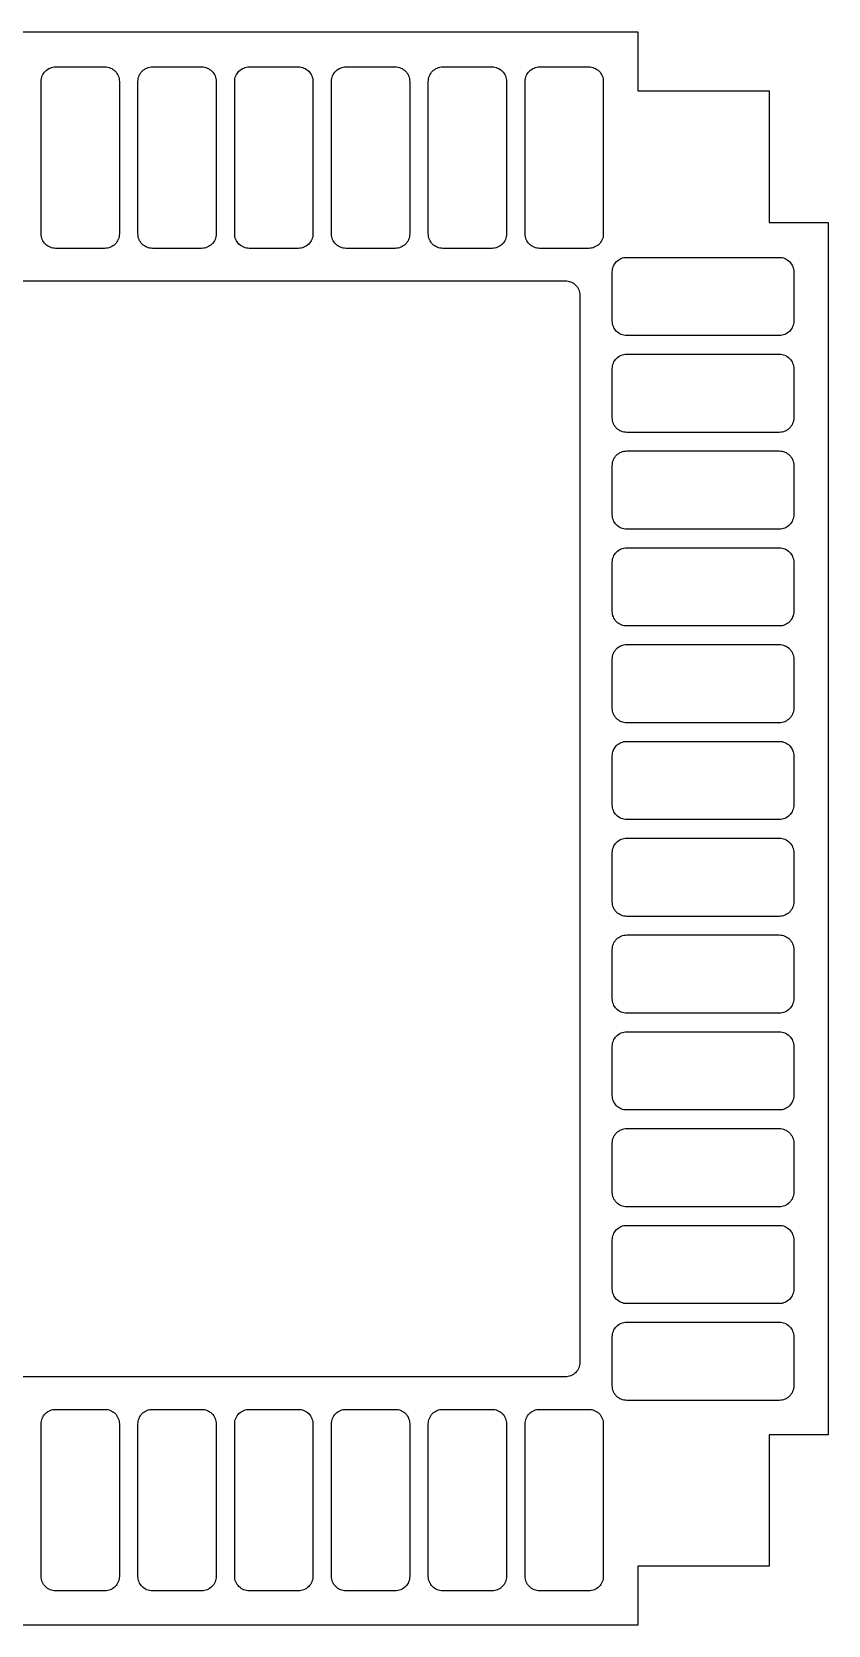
# Model space of a CAD drawing. Extents: x 0 to 143, y 0 to 190.
# Drawn here: x 112.31 to 116.42, y 103.89 to 112.12 of the extents above; entities that cross this region are included whole.
import ezdxf

# ---------------------------------------------------------------- set-up
doc = ezdxf.new("R2010")
doc.units = 0

msp = doc.modelspace()

# ---------------------------------------------------------------- linework, layer by layer
at = {"layer": 'Layer 1', "color": 7}
for points in [[(109.17174, 112.11774), (115.43538, 112.11774)], [(115.43538, 112.11774), (115.43538, 111.81294)], [(115.43538, 111.81294), (116.11356, 111.81294)], [(116.11356, 111.81294), (116.11356, 111.13222)], [(116.11356, 111.13222), (116.41836, 111.13222)], [(116.41836, 111.13222), (116.41836, 104.87112)], [(116.11356, 104.87112), (116.11356, 104.19294)], [(116.41836, 104.87112), (116.11356, 104.87112)], [(115.43538, 104.19294), (115.43538, 103.88814)], [(116.11356, 104.19294), (115.43538, 104.19294)], [(115.43538, 103.88814), (109.17174, 103.88814)]]:
    msp.add_lwpolyline(points, dxfattribs=at)
at = {"layer": 'Layer 1', "color": 16}
for points in [[(112.689386, 111.936384), (112.696752, 111.935368), (112.703864, 111.93359), (112.710722, 111.93105), (112.717326, 111.928002), (112.723676, 111.924192), (112.729518, 111.919874), (112.735106, 111.914794), (112.739932, 111.90946), (112.74425, 111.903364), (112.74806, 111.897268), (112.751362, 111.89041), (112.753648, 111.883552), (112.75568, 111.87644), (112.756696, 111.869074), (112.75695, 111.861708), (112.75695, 111.074308), (112.756696, 111.066942), (112.75568, 111.05983), (112.753648, 111.052718), (112.751362, 111.045606), (112.74806, 111.039002), (112.74425, 111.032652), (112.739932, 111.02681), (112.735106, 111.021476), (112.729518, 111.016396), (112.723676, 111.012078), (112.717326, 111.008268), (112.710722, 111.00522), (112.703864, 111.00268), (112.696752, 111.000902), (112.689386, 110.999886), (112.68202, 110.999378), (112.42802, 110.999378), (112.420654, 110.999886), (112.413288, 111.000902), (112.406176, 111.00268), (112.399318, 111.00522), (112.392714, 111.008268), (112.386364, 111.012078), (112.380522, 111.016396), (112.374934, 111.021476), (112.370108, 111.02681), (112.365536, 111.032652), (112.36198, 111.039002), (112.358678, 111.045606), (112.356138, 111.052718), (112.35436, 111.05983), (112.353344, 111.066942), (112.35309, 111.074308), (112.35309, 111.861708), (112.353344, 111.869074), (112.35436, 111.87644), (112.356138, 111.883552), (112.358678, 111.89041), (112.36198, 111.897268), (112.365536, 111.903364), (112.370108, 111.90946), (112.374934, 111.914794), (112.380522, 111.919874), (112.386364, 111.924192), (112.392714, 111.928002), (112.399318, 111.93105), (112.406176, 111.93359), (112.413288, 111.935368), (112.420654, 111.936384), (112.42802, 111.936892), (112.68202, 111.936892), (112.689386, 111.936384)], [(113.189258, 111.936384), (113.196624, 111.935368), (113.203736, 111.93359), (113.210594, 111.93105), (113.217452, 111.928002), (113.223548, 111.924192), (113.229644, 111.919874), (113.234978, 111.914794), (113.240058, 111.90946), (113.244376, 111.903364), (113.248186, 111.897268), (113.251234, 111.89041), (113.253774, 111.883552), (113.255552, 111.87644), (113.256568, 111.869074), (113.257076, 111.861708), (113.257076, 111.074308), (113.256568, 111.066942), (113.255552, 111.05983), (113.253774, 111.052718), (113.251234, 111.045606), (113.248186, 111.039002), (113.244376, 111.032652), (113.240058, 111.02681), (113.234978, 111.021476), (113.229644, 111.016396), (113.223548, 111.012078), (113.217452, 111.008268), (113.210594, 111.00522), (113.203736, 111.00268), (113.196624, 111.000902), (113.189258, 110.999886), (113.181892, 110.999378), (112.927892, 110.999378), (112.920526, 110.999886), (112.913414, 111.000902), (112.906302, 111.00268), (112.89919, 111.00522), (112.892586, 111.008268), (112.886236, 111.012078), (112.880394, 111.016396), (112.87506, 111.021476), (112.86998, 111.02681), (112.865662, 111.032652), (112.861852, 111.039002), (112.858804, 111.045606), (112.856264, 111.052718), (112.854486, 111.05983), (112.85347, 111.066942), (112.852962, 111.074308), (112.852962, 111.861708), (112.85347, 111.869074), (112.854486, 111.87644), (112.856264, 111.883552), (112.858804, 111.89041), (112.861852, 111.897268), (112.865662, 111.903364), (112.86998, 111.90946), (112.87506, 111.914794), (112.880394, 111.919874), (112.886236, 111.924192), (112.892586, 111.928002), (112.89919, 111.93105), (112.906302, 111.93359), (112.913414, 111.935368), (112.920526, 111.936384), (112.927892, 111.936892), (113.181892, 111.936892), (113.189258, 111.936384)], [(113.689384, 111.936384), (113.69675, 111.935368), (113.703862, 111.93359), (113.71072, 111.93105), (113.717324, 111.928002), (113.723674, 111.924192), (113.729516, 111.919874), (113.735104, 111.914794), (113.73993, 111.90946), (113.744248, 111.903364), (113.748058, 111.897268), (113.75136, 111.89041), (113.753646, 111.883552), (113.755678, 111.87644), (113.756694, 111.869074), (113.756948, 111.861708), (113.756948, 111.074308), (113.756694, 111.066942), (113.755678, 111.05983), (113.753646, 111.052718), (113.75136, 111.045606), (113.748058, 111.039002), (113.744248, 111.032652), (113.73993, 111.02681), (113.735104, 111.021476), (113.729516, 111.016396), (113.723674, 111.012078), (113.717324, 111.008268), (113.71072, 111.00522), (113.703862, 111.00268), (113.69675, 111.000902), (113.689384, 110.999886), (113.682018, 110.999378), (113.428018, 110.999378), (113.420652, 110.999886), (113.413286, 111.000902), (113.406174, 111.00268), (113.399316, 111.00522), (113.392712, 111.008268), (113.386362, 111.012078), (113.38052, 111.016396), (113.374932, 111.021476), (113.370106, 111.02681), (113.365534, 111.032652), (113.361978, 111.039002), (113.358676, 111.045606), (113.356136, 111.052718), (113.354358, 111.05983), (113.353342, 111.066942), (113.353088, 111.074308), (113.353088, 111.861708), (113.353342, 111.869074), (113.354358, 111.87644), (113.356136, 111.883552), (113.358676, 111.89041), (113.361978, 111.897268), (113.365534, 111.903364), (113.370106, 111.90946), (113.374932, 111.914794), (113.38052, 111.919874), (113.386362, 111.924192), (113.392712, 111.928002), (113.399316, 111.93105), (113.406174, 111.93359), (113.413286, 111.935368), (113.420652, 111.936384), (113.428018, 111.936892), (113.682018, 111.936892), (113.689384, 111.936384)], [(114.189256, 111.936384), (114.196622, 111.935368), (114.203734, 111.93359), (114.210592, 111.93105), (114.21745, 111.928002), (114.223546, 111.924192), (114.229642, 111.919874), (114.234976, 111.914794), (114.240056, 111.90946), (114.244374, 111.903364), (114.248184, 111.897268), (114.251232, 111.89041), (114.253772, 111.883552), (114.25555, 111.87644), (114.256566, 111.869074), (114.257074, 111.861708), (114.257074, 111.074308), (114.256566, 111.066942), (114.25555, 111.05983), (114.253772, 111.052718), (114.251232, 111.045606), (114.248184, 111.039002), (114.244374, 111.032652), (114.240056, 111.02681), (114.234976, 111.021476), (114.229642, 111.016396), (114.223546, 111.012078), (114.21745, 111.008268), (114.210592, 111.00522), (114.203734, 111.00268), (114.196622, 111.000902), (114.189256, 110.999886), (114.18189, 110.999378), (113.92789, 110.999378), (113.920524, 110.999886), (113.913412, 111.000902), (113.9063, 111.00268), (113.899188, 111.00522), (113.892584, 111.008268), (113.886234, 111.012078), (113.880392, 111.016396), (113.875058, 111.021476), (113.869978, 111.02681), (113.86566, 111.032652), (113.86185, 111.039002), (113.858802, 111.045606), (113.856262, 111.052718), (113.854484, 111.05983), (113.853468, 111.066942), (113.85296, 111.074308), (113.85296, 111.861708), (113.853468, 111.869074), (113.854484, 111.87644), (113.856262, 111.883552), (113.858802, 111.89041), (113.86185, 111.897268), (113.86566, 111.903364), (113.869978, 111.90946), (113.875058, 111.914794), (113.880392, 111.919874), (113.886234, 111.924192), (113.892584, 111.928002), (113.899188, 111.93105), (113.9063, 111.93359), (113.913412, 111.935368), (113.920524, 111.936384), (113.92789, 111.936892), (114.18189, 111.936892), (114.189256, 111.936384)], [(114.689382, 111.936384), (114.696748, 111.935368), (114.70386, 111.93359), (114.710718, 111.93105), (114.717322, 111.928002), (114.723672, 111.924192), (114.729514, 111.919874), (114.735102, 111.914794), (114.739928, 111.90946), (114.744246, 111.903364), (114.748056, 111.897268), (114.751358, 111.89041), (114.753898, 111.883552), (114.755676, 111.87644), (114.756692, 111.869074), (114.756946, 111.861708), (114.756946, 111.074308), (114.756692, 111.066942), (114.755676, 111.05983), (114.753898, 111.052718), (114.751358, 111.045606), (114.748056, 111.039002), (114.744246, 111.032652), (114.739928, 111.02681), (114.735102, 111.021476), (114.729514, 111.016396), (114.723672, 111.012078), (114.717322, 111.008268), (114.710718, 111.00522), (114.70386, 111.00268), (114.696748, 111.000902), (114.689382, 110.999886), (114.682016, 110.999378), (114.428016, 110.999378), (114.42065, 110.999886), (114.413284, 111.000902), (114.406172, 111.00268), (114.399314, 111.00522), (114.39271, 111.008268), (114.38636, 111.012078), (114.380518, 111.016396), (114.37493, 111.021476), (114.370104, 111.02681), (114.365532, 111.032652), (114.361976, 111.039002), (114.358674, 111.045606), (114.356134, 111.052718), (114.354356, 111.05983), (114.35334, 111.066942), (114.353086, 111.074308), (114.353086, 111.861708), (114.35334, 111.869074), (114.354356, 111.87644), (114.356134, 111.883552), (114.358674, 111.89041), (114.361976, 111.897268), (114.365532, 111.903364), (114.370104, 111.90946), (114.37493, 111.914794), (114.380518, 111.919874), (114.38636, 111.924192), (114.39271, 111.928002), (114.399314, 111.93105), (114.406172, 111.93359), (114.413284, 111.935368), (114.42065, 111.936384), (114.428016, 111.936892), (114.682016, 111.936892), (114.689382, 111.936384)], [(115.189254, 111.936384), (115.19662, 111.935368), (115.203732, 111.93359), (115.21059, 111.93105), (115.217448, 111.928002), (115.223544, 111.924192), (115.22964, 111.919874), (115.234974, 111.914794), (115.240054, 111.90946), (115.244372, 111.903364), (115.248182, 111.897268), (115.25123, 111.89041), (115.25377, 111.883552), (115.255548, 111.87644), (115.256564, 111.869074), (115.257072, 111.861708), (115.257072, 111.074308), (115.256564, 111.066942), (115.255548, 111.05983), (115.25377, 111.052718), (115.25123, 111.045606), (115.248182, 111.039002), (115.244372, 111.032652), (115.240054, 111.02681), (115.234974, 111.021476), (115.22964, 111.016396), (115.223544, 111.012078), (115.217448, 111.008268), (115.21059, 111.00522), (115.203732, 111.00268), (115.19662, 111.000902), (115.189254, 110.999886), (115.181888, 110.999378), (114.927888, 110.999378), (114.920776, 110.999886), (114.91341, 111.000902), (114.906298, 111.00268), (114.899186, 111.00522), (114.892582, 111.008268), (114.886232, 111.012078), (114.88039, 111.016396), (114.875056, 111.021476), (114.869976, 111.02681), (114.865658, 111.032652), (114.861848, 111.039002), (114.8588, 111.045606), (114.85626, 111.052718), (114.854482, 111.05983), (114.853466, 111.066942), (114.852958, 111.074308), (114.852958, 111.861708), (114.853466, 111.869074), (114.854482, 111.87644), (114.85626, 111.883552), (114.8588, 111.89041), (114.861848, 111.897268), (114.865658, 111.903364), (114.869976, 111.90946), (114.875056, 111.914794), (114.88039, 111.919874), (114.886232, 111.924192), (114.892582, 111.928002), (114.899186, 111.93105), (114.906298, 111.93359), (114.91341, 111.935368), (114.920776, 111.936384), (114.927888, 111.936892), (115.181888, 111.936892), (115.189254, 111.936384)], [(116.17325, 110.952642), (116.180362, 110.951626), (116.187474, 110.949848), (116.194586, 110.947308), (116.20119, 110.94426), (116.20754, 110.94045), (116.213382, 110.935878), (116.218716, 110.931052), (116.223796, 110.925464), (116.228114, 110.919622), (116.231924, 110.913272), (116.234972, 110.906668), (116.237512, 110.89981), (116.23929, 110.892698), (116.24056, 110.885332), (116.240814, 110.877966), (116.240814, 110.623966), (116.24056, 110.6166), (116.23929, 110.609488), (116.237512, 110.602122), (116.234972, 110.595264), (116.231924, 110.58866), (116.228114, 110.58231), (116.223796, 110.576468), (116.218716, 110.57088), (116.213382, 110.566054), (116.20754, 110.561736), (116.20119, 110.557926), (116.194586, 110.554624), (116.187474, 110.552338), (116.180362, 110.55056), (116.17325, 110.54929), (116.165884, 110.549036), (115.378484, 110.549036), (115.371118, 110.54929), (115.363752, 110.55056), (115.35664, 110.552338), (115.349782, 110.554624), (115.342924, 110.557926), (115.336828, 110.561736), (115.330732, 110.566054), (115.325398, 110.57088), (115.320318, 110.576468), (115.316, 110.58231), (115.31219, 110.58866), (115.309142, 110.595264), (115.306602, 110.602122), (115.304824, 110.609488), (115.303808, 110.6166), (115.3033, 110.623966), (115.3033, 110.877966), (115.303808, 110.885332), (115.304824, 110.892698), (115.306602, 110.89981), (115.309142, 110.906668), (115.31219, 110.913272), (115.316, 110.919622), (115.320318, 110.925464), (115.325398, 110.931052), (115.330732, 110.935878), (115.336828, 110.94045), (115.342924, 110.94426), (115.349782, 110.947308), (115.35664, 110.949848), (115.363752, 110.951626), (115.371118, 110.952642), (115.378484, 110.952896), (116.165884, 110.952896), (116.17325, 110.952642)], [(116.17325, 110.452516), (116.180362, 110.4515), (116.187474, 110.449722), (116.194586, 110.447182), (116.20119, 110.444134), (116.20754, 110.440324), (116.213382, 110.436006), (116.218716, 110.430926), (116.223796, 110.425592), (116.228114, 110.41975), (116.231924, 110.4134), (116.234972, 110.406796), (116.237512, 110.399684), (116.23929, 110.392572), (116.24056, 110.38546), (116.240814, 110.378094), (116.240814, 110.124094), (116.24056, 110.116728), (116.23929, 110.109362), (116.237512, 110.10225), (116.234972, 110.095392), (116.231924, 110.088534), (116.228114, 110.082438), (116.223796, 110.076342), (116.218716, 110.071008), (116.213382, 110.065928), (116.20754, 110.06161), (116.20119, 110.0578), (116.194586, 110.054752), (116.187474, 110.052212), (116.180362, 110.050434), (116.17325, 110.049418), (116.165884, 110.04891), (115.378484, 110.04891), (115.371118, 110.049418), (115.363752, 110.050434), (115.35664, 110.052212), (115.349782, 110.054752), (115.342924, 110.0578), (115.336828, 110.06161), (115.330732, 110.065928), (115.325398, 110.071008), (115.320318, 110.076342), (115.316, 110.082438), (115.31219, 110.088534), (115.309142, 110.095392), (115.306602, 110.10225), (115.304824, 110.109362), (115.303808, 110.116728), (115.3033, 110.124094), (115.3033, 110.378094), (115.303808, 110.38546), (115.304824, 110.392572), (115.306602, 110.399684), (115.309142, 110.406796), (115.31219, 110.4134), (115.316, 110.41975), (115.320318, 110.425592), (115.325398, 110.430926), (115.330732, 110.436006), (115.336828, 110.440324), (115.342924, 110.444134), (115.349782, 110.447182), (115.35664, 110.449722), (115.363752, 110.4515), (115.371118, 110.452516), (115.378484, 110.453024), (116.165884, 110.453024), (116.17325, 110.452516)], [(116.17325, 109.952644), (116.180362, 109.951628), (116.187474, 109.94985), (116.194586, 109.94731), (116.20119, 109.944262), (116.20754, 109.940452), (116.213382, 109.93588), (116.218716, 109.931054), (116.223796, 109.925466), (116.228114, 109.919624), (116.231924, 109.913274), (116.234972, 109.90667), (116.237512, 109.899812), (116.23929, 109.8927), (116.24056, 109.885334), (116.240814, 109.877968), (116.240814, 109.623968), (116.24056, 109.616602), (116.23929, 109.60949), (116.237512, 109.602124), (116.234972, 109.595266), (116.231924, 109.588662), (116.228114, 109.582312), (116.223796, 109.57647), (116.218716, 109.570882), (116.213382, 109.566056), (116.20754, 109.561738), (116.20119, 109.557928), (116.194586, 109.554626), (116.187474, 109.55234), (116.180362, 109.550562), (116.17325, 109.549292), (116.165884, 109.549038), (115.378484, 109.549038), (115.371118, 109.549292), (115.363752, 109.550562), (115.35664, 109.55234), (115.349782, 109.554626), (115.342924, 109.557928), (115.336828, 109.561738), (115.330732, 109.566056), (115.325398, 109.570882), (115.320318, 109.57647), (115.316, 109.582312), (115.31219, 109.588662), (115.309142, 109.595266), (115.306602, 109.602124), (115.304824, 109.60949), (115.303808, 109.616602), (115.3033, 109.623968), (115.3033, 109.877968), (115.303808, 109.885334), (115.304824, 109.8927), (115.306602, 109.899812), (115.309142, 109.90667), (115.31219, 109.913274), (115.316, 109.919624), (115.320318, 109.925466), (115.325398, 109.931054), (115.330732, 109.93588), (115.336828, 109.940452), (115.342924, 109.944262), (115.349782, 109.94731), (115.35664, 109.94985), (115.363752, 109.951628), (115.371118, 109.952644), (115.378484, 109.952898), (116.165884, 109.952898), (116.17325, 109.952644)], [(116.17325, 109.452518), (116.180362, 109.451502), (116.187474, 109.449724), (116.194586, 109.447184), (116.20119, 109.444136), (116.20754, 109.440326), (116.213382, 109.436008), (116.218716, 109.430928), (116.223796, 109.425594), (116.228114, 109.419752), (116.231924, 109.413402), (116.234972, 109.406798), (116.237512, 109.399686), (116.23929, 109.392574), (116.24056, 109.385462), (116.240814, 109.378096), (116.240814, 109.124096), (116.24056, 109.11673), (116.23929, 109.109364), (116.237512, 109.102252), (116.234972, 109.095394), (116.231924, 109.088536), (116.228114, 109.08244), (116.223796, 109.076344), (116.218716, 109.07101), (116.213382, 109.06593), (116.20754, 109.061612), (116.20119, 109.057802), (116.194586, 109.054754), (116.187474, 109.052214), (116.180362, 109.050436), (116.17325, 109.04942), (116.165884, 109.048912), (115.378484, 109.048912), (115.371118, 109.04942), (115.363752, 109.050436), (115.35664, 109.052214), (115.349782, 109.054754), (115.342924, 109.057802), (115.336828, 109.061612), (115.330732, 109.06593), (115.325398, 109.07101), (115.320318, 109.076344), (115.316, 109.08244), (115.31219, 109.088536), (115.309142, 109.095394), (115.306602, 109.102252), (115.304824, 109.109364), (115.303808, 109.11673), (115.3033, 109.124096), (115.3033, 109.378096), (115.303808, 109.385462), (115.304824, 109.392574), (115.306602, 109.399686), (115.309142, 109.406798), (115.31219, 109.413402), (115.316, 109.419752), (115.320318, 109.425594), (115.325398, 109.430928), (115.330732, 109.436008), (115.336828, 109.440326), (115.342924, 109.444136), (115.349782, 109.447184), (115.35664, 109.449724), (115.363752, 109.451502), (115.371118, 109.452518), (115.378484, 109.453026), (116.165884, 109.453026), (116.17325, 109.452518)], [(116.17325, 108.952646), (116.180362, 108.95163), (116.187474, 108.949852), (116.194586, 108.947312), (116.20119, 108.944264), (116.20754, 108.940454), (116.213382, 108.935882), (116.218716, 108.931056), (116.223796, 108.925468), (116.228114, 108.919626), (116.231924, 108.913276), (116.234972, 108.906672), (116.237512, 108.899814), (116.23929, 108.892702), (116.24056, 108.885336), (116.240814, 108.87797), (116.240814, 108.62397), (116.24056, 108.616604), (116.23929, 108.609492), (116.237512, 108.602126), (116.234972, 108.595268), (116.231924, 108.588664), (116.228114, 108.582314), (116.223796, 108.576472), (116.218716, 108.570884), (116.213382, 108.566058), (116.20754, 108.56174), (116.20119, 108.55793), (116.194586, 108.554628), (116.187474, 108.552342), (116.180362, 108.550564), (116.17325, 108.549294), (116.165884, 108.54904), (115.378484, 108.54904), (115.371118, 108.549294), (115.363752, 108.550564), (115.35664, 108.552342), (115.349782, 108.554628), (115.342924, 108.55793), (115.336828, 108.56174), (115.330732, 108.566058), (115.325398, 108.570884), (115.320318, 108.576472), (115.316, 108.582314), (115.31219, 108.588664), (115.309142, 108.595268), (115.306602, 108.602126), (115.304824, 108.609492), (115.303808, 108.616604), (115.3033, 108.62397), (115.3033, 108.87797), (115.303808, 108.885336), (115.304824, 108.892702), (115.306602, 108.899814), (115.309142, 108.906672), (115.31219, 108.913276), (115.316, 108.919626), (115.320318, 108.925468), (115.325398, 108.931056), (115.330732, 108.935882), (115.336828, 108.940454), (115.342924, 108.944264), (115.349782, 108.947312), (115.35664, 108.949852), (115.363752, 108.95163), (115.371118, 108.952646), (115.378484, 108.9529), (116.165884, 108.9529), (116.17325, 108.952646)], [(116.17325, 108.45252), (116.180362, 108.451504), (116.187474, 108.449726), (116.194586, 108.447186), (116.20119, 108.444138), (116.20754, 108.440328), (116.213382, 108.43601), (116.218716, 108.43093), (116.223796, 108.425596), (116.228114, 108.419754), (116.231924, 108.413404), (116.234972, 108.4068), (116.237512, 108.399688), (116.23929, 108.392576), (116.24056, 108.385464), (116.240814, 108.378098), (116.240814, 108.124098), (116.24056, 108.116732), (116.23929, 108.109366), (116.237512, 108.102254), (116.234972, 108.095396), (116.231924, 108.088538), (116.228114, 108.082442), (116.223796, 108.076346), (116.218716, 108.071012), (116.213382, 108.065932), (116.20754, 108.061614), (116.20119, 108.057804), (116.194586, 108.054756), (116.187474, 108.052216), (116.180362, 108.050438), (116.17325, 108.049422), (116.165884, 108.048914), (115.378484, 108.048914), (115.371118, 108.049422), (115.363752, 108.050438), (115.35664, 108.052216), (115.349782, 108.054756), (115.342924, 108.057804), (115.336828, 108.061614), (115.330732, 108.065932), (115.325398, 108.071012), (115.320318, 108.076346), (115.316, 108.082442), (115.31219, 108.088538), (115.309142, 108.095396), (115.306602, 108.102254), (115.304824, 108.109366), (115.303808, 108.116732), (115.3033, 108.124098), (115.3033, 108.378098), (115.303808, 108.385464), (115.304824, 108.392576), (115.306602, 108.399688), (115.309142, 108.4068), (115.31219, 108.413404), (115.316, 108.419754), (115.320318, 108.425596), (115.325398, 108.43093), (115.330732, 108.43601), (115.336828, 108.440328), (115.342924, 108.444138), (115.349782, 108.447186), (115.35664, 108.449726), (115.363752, 108.451504), (115.371118, 108.45252), (115.378484, 108.453028), (116.165884, 108.453028), (116.17325, 108.45252)], [(116.17325, 107.952648), (116.180362, 107.951632), (116.187474, 107.949854), (116.194586, 107.947314), (116.20119, 107.944266), (116.20754, 107.940456), (116.213382, 107.935884), (116.218716, 107.931058), (116.223796, 107.92547), (116.228114, 107.919628), (116.231924, 107.913278), (116.234972, 107.906674), (116.237512, 107.899816), (116.23929, 107.892704), (116.24056, 107.885338), (116.240814, 107.877972), (116.240814, 107.623972), (116.24056, 107.616606), (116.23929, 107.609494), (116.237512, 107.602128), (116.234972, 107.59527), (116.231924, 107.588666), (116.228114, 107.582316), (116.223796, 107.576474), (116.218716, 107.570886), (116.213382, 107.56606), (116.20754, 107.561742), (116.20119, 107.557932), (116.194586, 107.55463), (116.187474, 107.552344), (116.180362, 107.550566), (116.17325, 107.549296), (116.165884, 107.549042), (115.378484, 107.549042), (115.371118, 107.549296), (115.363752, 107.550566), (115.35664, 107.552344), (115.349782, 107.55463), (115.342924, 107.557932), (115.336828, 107.561742), (115.330732, 107.56606), (115.325398, 107.570886), (115.320318, 107.576474), (115.316, 107.582316), (115.31219, 107.588666), (115.309142, 107.59527), (115.306602, 107.602128), (115.304824, 107.609494), (115.303808, 107.616606), (115.3033, 107.623972), (115.3033, 107.877972), (115.303808, 107.885338), (115.304824, 107.892704), (115.306602, 107.899816), (115.309142, 107.906674), (115.31219, 107.913278), (115.316, 107.919628), (115.320318, 107.92547), (115.325398, 107.931058), (115.330732, 107.935884), (115.336828, 107.940456), (115.342924, 107.944266), (115.349782, 107.947314), (115.35664, 107.949854), (115.363752, 107.951632), (115.371118, 107.952648), (115.378484, 107.952902), (116.165884, 107.952902), (116.17325, 107.952648)], [(116.17325, 107.452522), (116.180362, 107.451506), (116.187474, 107.449728), (116.194586, 107.447188), (116.20119, 107.44414), (116.20754, 107.44033), (116.213382, 107.436012), (116.218716, 107.430932), (116.223796, 107.425598), (116.228114, 107.419756), (116.231924, 107.413406), (116.234972, 107.406802), (116.237512, 107.39969), (116.23929, 107.392578), (116.24056, 107.385466), (116.240814, 107.3781), (116.240814, 107.1241), (116.24056, 107.116734), (116.23929, 107.109368), (116.237512, 107.102256), (116.234972, 107.095398), (116.231924, 107.08854), (116.228114, 107.082444), (116.223796, 107.076348), (116.218716, 107.071014), (116.213382, 107.065934), (116.20754, 107.061616), (116.20119, 107.057806), (116.194586, 107.054758), (116.187474, 107.052218), (116.180362, 107.05044), (116.17325, 107.049424), (116.165884, 107.048916), (115.378484, 107.048916), (115.371118, 107.049424), (115.363752, 107.05044), (115.35664, 107.052218), (115.349782, 107.054758), (115.342924, 107.057806), (115.336828, 107.061616), (115.330732, 107.065934), (115.325398, 107.071014), (115.320318, 107.076348), (115.316, 107.082444), (115.31219, 107.08854), (115.309142, 107.095398), (115.306602, 107.102256), (115.304824, 107.109368), (115.303808, 107.116734), (115.3033, 107.1241), (115.3033, 107.3781), (115.303808, 107.385466), (115.304824, 107.392578), (115.306602, 107.39969), (115.309142, 107.406802), (115.31219, 107.413406), (115.316, 107.419756), (115.320318, 107.425598), (115.325398, 107.430932), (115.330732, 107.436012), (115.336828, 107.44033), (115.342924, 107.44414), (115.349782, 107.447188), (115.35664, 107.449728), (115.363752, 107.451506), (115.371118, 107.452522), (115.378484, 107.45303), (116.165884, 107.45303), (116.17325, 107.452522)], [(116.17325, 106.95265), (116.180362, 106.951634), (116.187474, 106.949856), (116.194586, 106.947316), (116.20119, 106.944268), (116.20754, 106.940458), (116.213382, 106.935886), (116.218716, 106.93106), (116.223796, 106.925472), (116.228114, 106.91963), (116.231924, 106.91328), (116.234972, 106.906676), (116.237512, 106.899818), (116.23929, 106.892706), (116.24056, 106.88534), (116.240814, 106.877974), (116.240814, 106.623974), (116.24056, 106.616608), (116.23929, 106.609242), (116.237512, 106.60213), (116.234972, 106.595272), (116.231924, 106.588668), (116.228114, 106.582318), (116.223796, 106.576476), (116.218716, 106.570888), (116.213382, 106.566062), (116.20754, 106.561744), (116.20119, 106.557934), (116.194586, 106.554632), (116.187474, 106.552346), (116.180362, 106.550568), (116.17325, 106.549298), (116.165884, 106.549044), (115.378484, 106.549044), (115.371118, 106.549298), (115.363752, 106.550568), (115.35664, 106.552346), (115.349782, 106.554632), (115.342924, 106.557934), (115.336828, 106.561744), (115.330732, 106.566062), (115.325398, 106.570888), (115.320318, 106.576476), (115.316, 106.582318), (115.31219, 106.588668), (115.309142, 106.595272), (115.306602, 106.60213), (115.304824, 106.609242), (115.303808, 106.616608), (115.3033, 106.623974), (115.3033, 106.877974), (115.303808, 106.88534), (115.304824, 106.892706), (115.306602, 106.899818), (115.309142, 106.906676), (115.31219, 106.91328), (115.316, 106.91963), (115.320318, 106.925472), (115.325398, 106.93106), (115.330732, 106.935886), (115.336828, 106.940458), (115.342924, 106.944268), (115.349782, 106.947316), (115.35664, 106.949856), (115.363752, 106.951634), (115.371118, 106.95265), (115.378484, 106.952904), (116.165884, 106.952904), (116.17325, 106.95265)], [(116.17325, 106.452524), (116.180362, 106.451508), (116.187474, 106.44973), (116.194586, 106.44719), (116.20119, 106.444142), (116.20754, 106.440332), (116.213382, 106.436014), (116.218716, 106.430934), (116.223796, 106.4256), (116.228114, 106.419758), (116.231924, 106.413408), (116.234972, 106.406804), (116.237512, 106.399692), (116.23929, 106.39258), (116.24056, 106.385468), (116.240814, 106.378102), (116.240814, 106.124102), (116.24056, 106.116736), (116.23929, 106.10937), (116.237512, 106.102258), (116.234972, 106.0954), (116.231924, 106.088542), (116.228114, 106.082446), (116.223796, 106.07635), (116.218716, 106.071016), (116.213382, 106.065936), (116.20754, 106.061618), (116.20119, 106.057808), (116.194586, 106.05476), (116.187474, 106.05222), (116.180362, 106.050442), (116.17325, 106.049426), (116.165884, 106.048918), (115.378484, 106.048918), (115.371118, 106.049426), (115.363752, 106.050442), (115.35664, 106.05222), (115.349782, 106.05476), (115.342924, 106.057808), (115.336828, 106.061618), (115.330732, 106.065936), (115.325398, 106.071016), (115.320318, 106.07635), (115.316, 106.082446), (115.31219, 106.088542), (115.309142, 106.0954), (115.306602, 106.102258), (115.304824, 106.10937), (115.303808, 106.116736), (115.3033, 106.124102), (115.3033, 106.378102), (115.303808, 106.385468), (115.304824, 106.39258), (115.306602, 106.399692), (115.309142, 106.406804), (115.31219, 106.413408), (115.316, 106.419758), (115.320318, 106.4256), (115.325398, 106.430934), (115.330732, 106.436014), (115.336828, 106.440332), (115.342924, 106.444142), (115.349782, 106.44719), (115.35664, 106.44973), (115.363752, 106.451508), (115.371118, 106.452524), (115.378484, 106.453032), (116.165884, 106.453032), (116.17325, 106.452524)], [(116.17325, 105.952652), (116.180362, 105.951636), (116.187474, 105.949858), (116.194586, 105.947318), (116.20119, 105.944016), (116.20754, 105.94046), (116.213382, 105.935888), (116.218716, 105.931062), (116.223796, 105.925474), (116.228114, 105.919632), (116.231924, 105.913282), (116.234972, 105.906678), (116.237512, 105.89982), (116.23929, 105.892708), (116.24056, 105.885342), (116.240814, 105.877976), (116.240814, 105.623976), (116.24056, 105.61661), (116.23929, 105.609244), (116.237512, 105.602132), (116.234972, 105.595274), (116.231924, 105.58867), (116.228114, 105.58232), (116.223796, 105.576478), (116.218716, 105.57089), (116.213382, 105.566064), (116.20754, 105.561746), (116.20119, 105.557936), (116.194586, 105.554634), (116.187474, 105.552348), (116.180362, 105.550316), (116.17325, 105.5493), (116.165884, 105.549046), (115.378484, 105.549046), (115.371118, 105.5493), (115.363752, 105.550316), (115.35664, 105.552348), (115.349782, 105.554634), (115.342924, 105.557936), (115.336828, 105.561746), (115.330732, 105.566064), (115.325398, 105.57089), (115.320318, 105.576478), (115.316, 105.58232), (115.31219, 105.58867), (115.309142, 105.595274), (115.306602, 105.602132), (115.304824, 105.609244), (115.303808, 105.61661), (115.3033, 105.623976), (115.3033, 105.877976), (115.303808, 105.885342), (115.304824, 105.892708), (115.306602, 105.89982), (115.309142, 105.906678), (115.31219, 105.913282), (115.316, 105.919632), (115.320318, 105.925474), (115.325398, 105.931062), (115.330732, 105.935888), (115.336828, 105.94046), (115.342924, 105.944016), (115.349782, 105.947318), (115.35664, 105.949858), (115.363752, 105.951636), (115.371118, 105.952652), (115.378484, 105.952906), (116.165884, 105.952906), (116.17325, 105.952652)], [(116.17325, 105.452526), (116.180362, 105.45151), (116.187474, 105.449732), (116.194586, 105.447192), (116.20119, 105.444144), (116.20754, 105.440334), (116.213382, 105.436016), (116.218716, 105.430936), (116.223796, 105.425602), (116.228114, 105.41976), (116.231924, 105.41341), (116.234972, 105.406806), (116.237512, 105.399694), (116.23929, 105.392582), (116.24056, 105.38547), (116.240814, 105.378104), (116.240814, 105.124104), (116.24056, 105.116738), (116.23929, 105.109372), (116.237512, 105.10226), (116.234972, 105.095402), (116.231924, 105.088544), (116.228114, 105.082448), (116.223796, 105.076352), (116.218716, 105.071018), (116.213382, 105.065938), (116.20754, 105.06162), (116.20119, 105.05781), (116.194586, 105.054762), (116.187474, 105.052222), (116.180362, 105.050444), (116.17325, 105.049428), (116.165884, 105.04892), (115.378484, 105.04892), (115.371118, 105.049428), (115.363752, 105.050444), (115.35664, 105.052222), (115.349782, 105.054762), (115.342924, 105.05781), (115.336828, 105.06162), (115.330732, 105.065938), (115.325398, 105.071018), (115.320318, 105.076352), (115.316, 105.082448), (115.31219, 105.088544), (115.309142, 105.095402), (115.306602, 105.10226), (115.304824, 105.109372), (115.303808, 105.116738), (115.3033, 105.124104), (115.3033, 105.378104), (115.303808, 105.38547), (115.304824, 105.392582), (115.306602, 105.399694), (115.309142, 105.406806), (115.31219, 105.41341), (115.316, 105.41976), (115.320318, 105.425602), (115.325398, 105.430936), (115.330732, 105.436016), (115.336828, 105.440334), (115.342924, 105.444144), (115.349782, 105.447192), (115.35664, 105.449732), (115.363752, 105.45151), (115.371118, 105.452526), (115.378484, 105.453034), (116.165884, 105.453034), (116.17325, 105.452526)], [(112.689386, 105.002184), (112.696752, 105.001168), (112.703864, 104.99939), (112.710722, 104.99685), (112.717326, 104.993802), (112.723676, 104.989992), (112.729518, 104.985674), (112.735106, 104.980594), (112.739932, 104.97526), (112.74425, 104.969164), (112.74806, 104.963068), (112.751362, 104.95621), (112.753648, 104.949352), (112.75568, 104.94224), (112.756696, 104.934874), (112.75695, 104.927508), (112.75695, 104.140108), (112.756696, 104.132742), (112.75568, 104.12563), (112.753648, 104.118518), (112.751362, 104.111406), (112.74806, 104.104802), (112.74425, 104.098452), (112.739932, 104.09261), (112.735106, 104.087276), (112.729518, 104.082196), (112.723676, 104.077878), (112.717326, 104.074068), (112.710722, 104.07102), (112.703864, 104.06848), (112.696752, 104.066702), (112.689386, 104.065686), (112.68202, 104.065178), (112.42802, 104.065178), (112.420654, 104.065686), (112.413288, 104.066702), (112.406176, 104.06848), (112.399318, 104.07102), (112.392714, 104.074068), (112.386364, 104.077878), (112.380522, 104.082196), (112.374934, 104.087276), (112.370108, 104.09261), (112.365536, 104.098452), (112.36198, 104.104802), (112.358678, 104.111406), (112.356138, 104.118518), (112.35436, 104.12563), (112.353344, 104.132742), (112.35309, 104.140108), (112.35309, 104.927508), (112.353344, 104.934874), (112.35436, 104.94224), (112.356138, 104.949352), (112.358678, 104.95621), (112.36198, 104.963068), (112.365536, 104.969164), (112.370108, 104.97526), (112.374934, 104.980594), (112.380522, 104.985674), (112.386364, 104.989992), (112.392714, 104.993802), (112.399318, 104.99685), (112.406176, 104.99939), (112.413288, 105.001168), (112.420654, 105.002184), (112.42802, 105.002692), (112.68202, 105.002692), (112.689386, 105.002184)], [(113.189258, 105.002184), (113.196624, 105.001168), (113.203736, 104.99939), (113.210594, 104.99685), (113.217452, 104.993802), (113.223548, 104.989992), (113.229644, 104.985674), (113.234978, 104.980594), (113.240058, 104.97526), (113.244376, 104.969164), (113.248186, 104.963068), (113.251234, 104.95621), (113.253774, 104.949352), (113.255552, 104.94224), (113.256568, 104.934874), (113.257076, 104.927508), (113.257076, 104.140108), (113.256568, 104.132742), (113.255552, 104.12563), (113.253774, 104.118518), (113.251234, 104.111406), (113.248186, 104.104802), (113.244376, 104.098452), (113.240058, 104.09261), (113.234978, 104.087276), (113.229644, 104.082196), (113.223548, 104.077878), (113.217452, 104.074068), (113.210594, 104.07102), (113.203736, 104.06848), (113.196624, 104.066702), (113.189258, 104.065686), (113.181892, 104.065178), (112.927892, 104.065178), (112.920526, 104.065686), (112.913414, 104.066702), (112.906302, 104.06848), (112.89919, 104.07102), (112.892586, 104.074068), (112.886236, 104.077878), (112.880394, 104.082196), (112.87506, 104.087276), (112.86998, 104.09261), (112.865662, 104.098452), (112.861852, 104.104802), (112.858804, 104.111406), (112.856264, 104.118518), (112.854486, 104.12563), (112.85347, 104.132742), (112.852962, 104.140108), (112.852962, 104.927508), (112.85347, 104.934874), (112.854486, 104.94224), (112.856264, 104.949352), (112.858804, 104.95621), (112.861852, 104.963068), (112.865662, 104.969164), (112.86998, 104.97526), (112.87506, 104.980594), (112.880394, 104.985674), (112.886236, 104.989992), (112.892586, 104.993802), (112.89919, 104.99685), (112.906302, 104.99939), (112.913414, 105.001168), (112.920526, 105.002184), (112.927892, 105.002692), (113.181892, 105.002692), (113.189258, 105.002184)], [(113.689384, 105.002184), (113.69675, 105.001168), (113.703862, 104.99939), (113.71072, 104.99685), (113.717324, 104.993802), (113.723674, 104.989992), (113.729516, 104.985674), (113.735104, 104.980594), (113.73993, 104.97526), (113.744248, 104.969164), (113.748058, 104.963068), (113.75136, 104.95621), (113.753646, 104.949352), (113.755678, 104.94224), (113.756694, 104.934874), (113.756948, 104.927508), (113.756948, 104.140108), (113.756694, 104.132742), (113.755678, 104.12563), (113.753646, 104.118518), (113.75136, 104.111406), (113.748058, 104.104802), (113.744248, 104.098452), (113.73993, 104.09261), (113.735104, 104.087276), (113.729516, 104.082196), (113.723674, 104.077878), (113.717324, 104.074068), (113.71072, 104.07102), (113.703862, 104.06848), (113.69675, 104.066702), (113.689384, 104.065686), (113.682018, 104.065178), (113.428018, 104.065178), (113.420652, 104.065686), (113.413286, 104.066702), (113.406174, 104.06848), (113.399316, 104.07102), (113.392712, 104.074068), (113.386362, 104.077878), (113.38052, 104.082196), (113.374932, 104.087276), (113.370106, 104.09261), (113.365534, 104.098452), (113.361978, 104.104802), (113.358676, 104.111406), (113.356136, 104.118518), (113.354358, 104.12563), (113.353342, 104.132742), (113.353088, 104.140108), (113.353088, 104.927508), (113.353342, 104.934874), (113.354358, 104.94224), (113.356136, 104.949352), (113.358676, 104.95621), (113.361978, 104.963068), (113.365534, 104.969164), (113.370106, 104.97526), (113.374932, 104.980594), (113.38052, 104.985674), (113.386362, 104.989992), (113.392712, 104.993802), (113.399316, 104.99685), (113.406174, 104.99939), (113.413286, 105.001168), (113.420652, 105.002184), (113.428018, 105.002692), (113.682018, 105.002692), (113.689384, 105.002184)], [(114.189256, 105.002184), (114.196622, 105.001168), (114.203734, 104.99939), (114.210592, 104.99685), (114.21745, 104.993802), (114.223546, 104.989992), (114.229642, 104.985674), (114.234976, 104.980594), (114.240056, 104.97526), (114.244374, 104.969164), (114.248184, 104.963068), (114.251232, 104.95621), (114.253772, 104.949352), (114.25555, 104.94224), (114.256566, 104.934874), (114.257074, 104.927508), (114.257074, 104.140108), (114.256566, 104.132742), (114.25555, 104.12563), (114.253772, 104.118518), (114.251232, 104.111406), (114.248184, 104.104802), (114.244374, 104.098452), (114.240056, 104.09261), (114.234976, 104.087276), (114.229642, 104.082196), (114.223546, 104.077878), (114.21745, 104.074068), (114.210592, 104.07102), (114.203734, 104.06848), (114.196622, 104.066702), (114.189256, 104.065686), (114.18189, 104.065178), (113.92789, 104.065178), (113.920524, 104.065686), (113.913412, 104.066702), (113.9063, 104.06848), (113.899188, 104.07102), (113.892584, 104.074068), (113.886234, 104.077878), (113.880392, 104.082196), (113.875058, 104.087276), (113.869978, 104.09261), (113.86566, 104.098452), (113.86185, 104.104802), (113.858802, 104.111406), (113.856262, 104.118518), (113.854484, 104.12563), (113.853468, 104.132742), (113.85296, 104.140108), (113.85296, 104.927508), (113.853468, 104.934874), (113.854484, 104.94224), (113.856262, 104.949352), (113.858802, 104.95621), (113.86185, 104.963068), (113.86566, 104.969164), (113.869978, 104.97526), (113.875058, 104.980594), (113.880392, 104.985674), (113.886234, 104.989992), (113.892584, 104.993802), (113.899188, 104.99685), (113.9063, 104.99939), (113.913412, 105.001168), (113.920524, 105.002184), (113.92789, 105.002692), (114.18189, 105.002692), (114.189256, 105.002184)], [(114.689382, 105.002184), (114.696748, 105.001168), (114.70386, 104.99939), (114.710718, 104.99685), (114.717322, 104.993802), (114.723672, 104.989992), (114.729514, 104.985674), (114.735102, 104.980594), (114.739928, 104.97526), (114.744246, 104.969164), (114.748056, 104.963068), (114.751358, 104.95621), (114.753898, 104.949352), (114.755676, 104.94224), (114.756692, 104.934874), (114.756946, 104.927508), (114.756946, 104.140108), (114.756692, 104.132742), (114.755676, 104.12563), (114.753898, 104.118518), (114.751358, 104.111406), (114.748056, 104.104802), (114.744246, 104.098452), (114.739928, 104.09261), (114.735102, 104.087276), (114.729514, 104.082196), (114.723672, 104.077878), (114.717322, 104.074068), (114.710718, 104.07102), (114.70386, 104.06848), (114.696748, 104.066702), (114.689382, 104.065686), (114.682016, 104.065178), (114.428016, 104.065178), (114.42065, 104.065686), (114.413284, 104.066702), (114.406172, 104.06848), (114.399314, 104.07102), (114.39271, 104.074068), (114.38636, 104.077878), (114.380518, 104.082196), (114.37493, 104.087276), (114.370104, 104.09261), (114.365532, 104.098452), (114.361976, 104.104802), (114.358674, 104.111406), (114.356134, 104.118518), (114.354356, 104.12563), (114.35334, 104.132742), (114.353086, 104.140108), (114.353086, 104.927508), (114.35334, 104.934874), (114.354356, 104.94224), (114.356134, 104.949352), (114.358674, 104.95621), (114.361976, 104.963068), (114.365532, 104.969164), (114.370104, 104.97526), (114.37493, 104.980594), (114.380518, 104.985674), (114.38636, 104.989992), (114.39271, 104.993802), (114.399314, 104.99685), (114.406172, 104.99939), (114.413284, 105.001168), (114.42065, 105.002184), (114.428016, 105.002692), (114.682016, 105.002692), (114.689382, 105.002184)], [(115.189254, 105.002184), (115.19662, 105.001168), (115.203732, 104.99939), (115.21059, 104.99685), (115.217448, 104.993802), (115.223544, 104.989992), (115.22964, 104.985674), (115.234974, 104.980594), (115.240054, 104.97526), (115.244372, 104.969164), (115.248182, 104.963068), (115.25123, 104.95621), (115.25377, 104.949352), (115.255548, 104.94224), (115.256564, 104.934874), (115.257072, 104.927508), (115.257072, 104.140108), (115.256564, 104.132742), (115.255548, 104.12563), (115.25377, 104.118518), (115.25123, 104.111406), (115.248182, 104.104802), (115.244372, 104.098452), (115.240054, 104.09261), (115.234974, 104.087276), (115.22964, 104.082196), (115.223544, 104.077878), (115.217448, 104.074068), (115.21059, 104.07102), (115.203732, 104.06848), (115.19662, 104.066702), (115.189254, 104.065686), (115.181888, 104.065178), (114.927888, 104.065178), (114.920776, 104.065686), (114.91341, 104.066702), (114.906298, 104.06848), (114.899186, 104.07102), (114.892582, 104.074068), (114.886232, 104.077878), (114.88039, 104.082196), (114.875056, 104.087276), (114.869976, 104.09261), (114.865658, 104.098452), (114.861848, 104.104802), (114.8588, 104.111406), (114.85626, 104.118518), (114.854482, 104.12563), (114.853466, 104.132742), (114.852958, 104.140108), (114.852958, 104.927508), (114.853466, 104.934874), (114.854482, 104.94224), (114.85626, 104.949352), (114.8588, 104.95621), (114.861848, 104.963068), (114.865658, 104.969164), (114.869976, 104.97526), (114.875056, 104.980594), (114.88039, 104.985674), (114.886232, 104.989992), (114.892582, 104.993802), (114.899186, 104.99685), (114.906298, 104.99939), (114.91341, 105.001168), (114.920776, 105.002184), (114.927888, 105.002692), (115.181888, 105.002692), (115.189254, 105.002184)]]:
    msp.add_lwpolyline(points, close=True, dxfattribs=at)
msp.add_lwpolyline([(109.549184, 110.831992), (115.060984, 110.831992), (115.06835, 110.831484), (115.06835, 110.831484), (115.075462, 110.830468), (115.082574, 110.82869), (115.089686, 110.82615), (115.09629, 110.823102), (115.10264, 110.819292), (115.108482, 110.814974), (115.113816, 110.809894), (115.118896, 110.80456), (115.123214, 110.798464), (115.127024, 110.792368), (115.130072, 110.78551), (115.132612, 110.778652), (115.13439, 110.77154), (115.13566, 110.764174), (115.135914, 110.756808), (115.135914, 105.245008), (115.13566, 105.237642), (115.13439, 105.23053), (115.132612, 105.223418), (115.130072, 105.216306), (115.127024, 105.209702), (115.123214, 105.203352), (115.118896, 105.19751), (115.113816, 105.192176), (115.108482, 105.187096), (115.10264, 105.182778), (115.09629, 105.178968), (115.089686, 105.17592), (115.082574, 105.17338), (115.075462, 105.171602), (115.06835, 105.170586), (115.060984, 105.170078), (109.549184, 105.170078)], dxfattribs=at)

doc.saveas('drawing.dxf')
